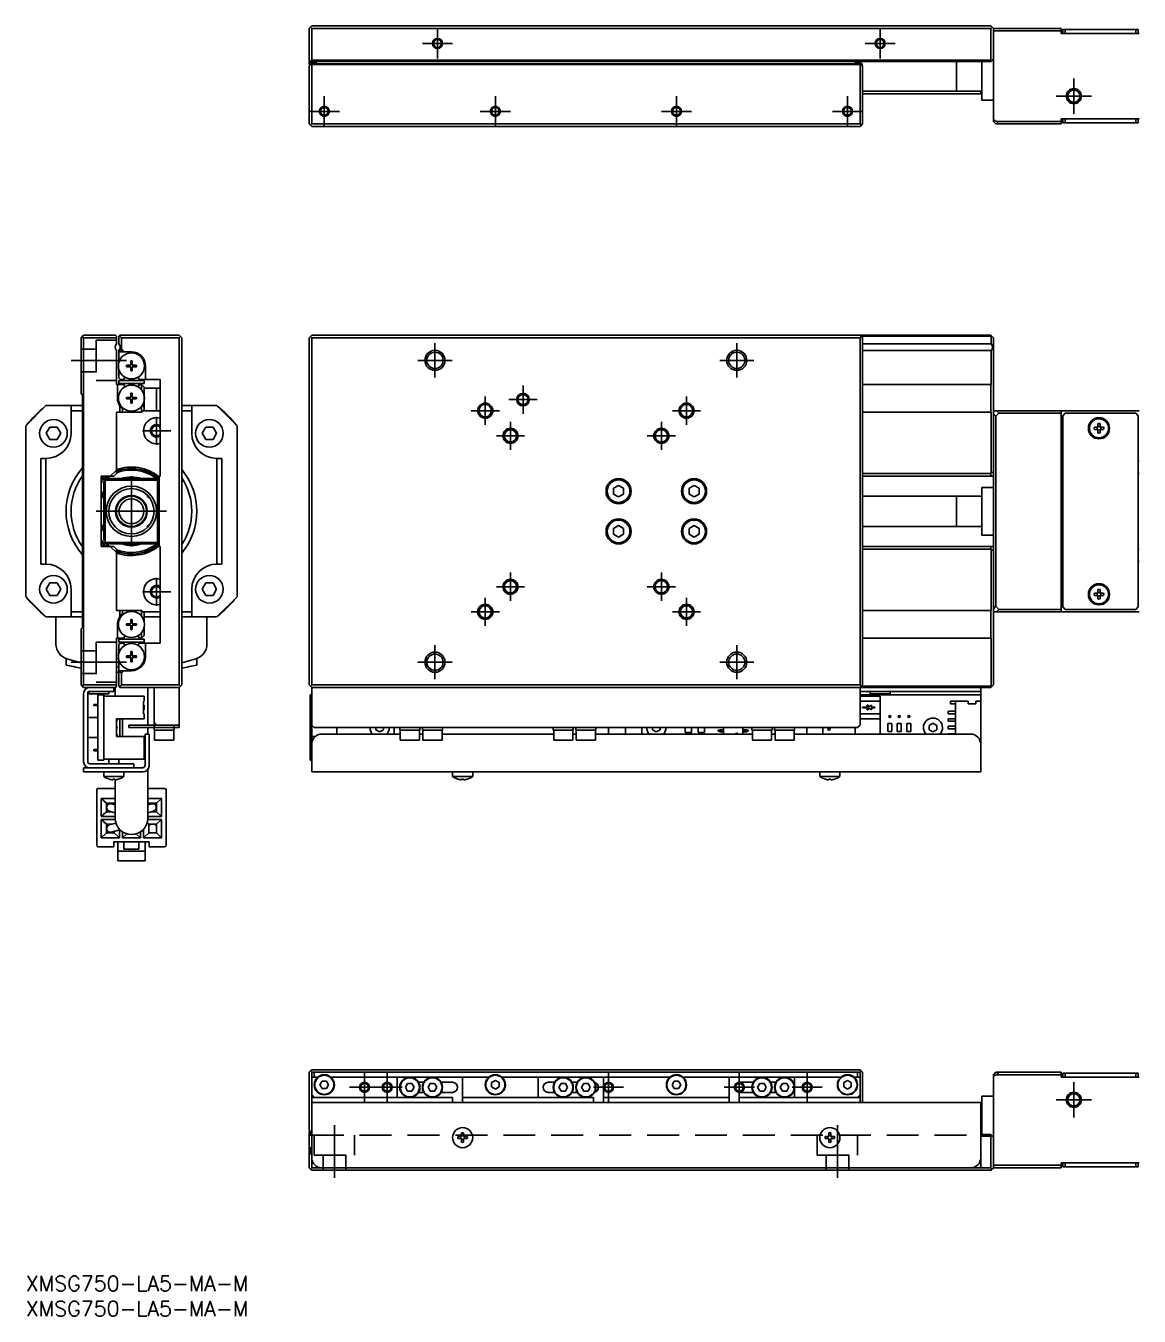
# Model space of a CAD drawing. Extents: x 0 to 916, y -8 to 260.
# Drawn here: x 0 to 221.3, y -8 to 248.5 of the extents above; entities that cross this region are included whole.
import ezdxf

# ---------------------------------------------------------------- set-up
doc = ezdxf.new("R2010")
doc.units = 0
doc.header["$LTSCALE"] = 0.5
doc.linetypes.add('CENTER', pattern=[50.8, 31.75, -6.35, 6.35, -6.35])
doc.linetypes.add('DASHED', pattern=[19.05, 12.7, -6.35])
for name, color, linetype in [('MSM_CENTER', 1, 'CENTER'), ('MSM_CONTINUOUS', 7, 'CONTINUOUS'), ('MSM_DASHED', 4, 'DASHED'), ('MSM_NARROW', 5, 'CONTINUOUS'), ('MSM_PART_NUMBER', 7, 'CONTINUOUS')]:
    doc.layers.add(name, color=color, linetype=linetype)
doc.styles.get("Standard").update_dxf_attribs({"font": 'txt.shx', "height": 1, "bigfont": 'bigfont.shx'})

# ---------------------------------------------------------------- blocks, each defined once
blk = doc.blocks.new('*U2')
at = {"layer": 'MSM_PART_NUMBER'}
blk.add_text('XMSG750-LA5-MA-M', height=3, dxfattribs=at).set_placement((0, -3))
blk = doc.blocks.new('*U3')
at = {"layer": 'MSM_PART_NUMBER'}
blk.add_text('XMSG750-LA5-MA-M', height=3, dxfattribs=at).set_placement((0, -8))

msp = doc.modelspace()

# ---------------------------------------------------------------- linework, layer by layer
at = {"layer": 'MSM_CENTER'}
for p, q in [((81.84, 242.03), (81.84, 248.03)), ((169.84, 242.03), (169.84, 248.03)), ((78.84, 245.03), (84.84, 245.03)), ((166.84, 245.03), (172.84, 245.03)), ((208.34, 238.03), (208.34, 231.03)), ((59.34, 228.53), (59.34, 234.53)), ((93.34, 228.53), (93.34, 234.53)), ((129.34, 228.53), (129.34, 234.53)), ((163.34, 228.53), (163.34, 234.53)), ((204.84, 234.53), (211.84, 234.53)), ((56.34, 231.53), (62.34, 231.53)), ((90.34, 231.53), (96.34, 231.53)), ((126.34, 231.53), (132.34, 231.53)), ((160.34, 231.53), (166.34, 231.53)), ((81.34, 178.62), (81.34, 185.42)), ((141.34, 178.62), (141.34, 185.42)), ((20, 182.02), (9, 182.02)), ((77.94, 182.02), (84.74, 182.02)), ((137.94, 182.02), (144.74, 182.02)), ((98.84, 171.42), (98.84, 177.02)), ((91.34, 169.22), (91.34, 174.82)), ((131.34, 169.22), (131.34, 174.82)), ((88.54, 172.02), (94.14, 172.02)), ((96.04, 174.22), (101.64, 174.22)), ((128.54, 172.02), (134.14, 172.02)), ((26, 165.22), (26, 170.82)), ((96.34, 164.22), (96.34, 169.82)), ((126.34, 164.22), (126.34, 169.82)), ((23.2, 168.02), (28.8, 168.02)), ((93.54, 167.02), (99.14, 167.02)), ((123.54, 167.02), (129.14, 167.02)), ((21, 145.02), (21, 159.02)), ((14, 152.02), (28, 152.02)), ((26, 133.22), (26, 138.82)), ((96.34, 134.22), (96.34, 139.82)), ((126.34, 134.22), (126.34, 139.82)), ((23.2, 136.02), (28.8, 136.02)), ((93.54, 137.02), (99.14, 137.02)), ((123.54, 137.02), (129.14, 137.02)), ((91.34, 129.22), (91.34, 134.82)), ((131.34, 129.22), (131.34, 134.82)), ((88.54, 132.02), (94.14, 132.02)), ((128.54, 132.02), (134.14, 132.02)), ((81.34, 118.62), (81.34, 125.42)), ((141.34, 118.62), (141.34, 125.42)), ((20, 122.02), (9, 122.02)), ((77.94, 122.02), (84.74, 122.02)), ((137.94, 122.02), (144.74, 122.02)), ((67.34, 34.5), (67.34, 40.5)), ((71.84, 34.5), (71.84, 40.5)), ((115.84, 34.5), (115.84, 40.5)), ((141.84, 34.5), (141.84, 40.5)), ((155.34, 34.5), (155.34, 40.5)), ((208.34, 38.5), (208.34, 31.5)), ((64.34, 37.5), (74.84, 37.5)), ((112.84, 37.5), (118.84, 37.5)), ((138.84, 37.5), (144.84, 37.5)), ((152.34, 37.5), (158.34, 37.5)), ((204.84, 35), (211.84, 35)), ((61.34, 30), (61.34, 19.5)), ((161.34, 19.5), (161.34, 30))]:
    msp.add_line(p, q, dxfattribs=at)
at = {"layer": 'MSM_CONTINUOUS'}
for p, q in [((56.34, 248.03), (56.84, 248.53)), ((56.34, 248.03), (56.34, 240.83)), ((56.59, 248.28), (56.84, 248.03)), ((56.84, 248.53), (191.84, 248.53)), ((56.84, 248.03), (56.84, 241.73)), ((191.84, 248.03), (56.84, 248.03)), ((192.09, 248.28), (191.84, 248.53)), ((191.84, 248.03), (192.09, 248.28)), ((191.84, 241.73), (191.84, 248.03)), ((192.09, 248.28), (192.34, 248.03)), ((192.34, 229.53), (192.34, 248.03)), ((192.34, 248.03), (205.84, 248.03)), ((205.84, 247.53), (192.34, 247.53)), ((205.84, 248.03), (205.84, 247.03)), ((221.34, 247.03), (205.84, 247.03)), ((206.14, 247.03), (206.14, 247.83)), ((206.14, 247.83), (221.14, 247.83)), ((206.64, 247.83), (206.64, 247.03)), ((220.64, 247.03), (220.64, 247.83)), ((221.14, 247.83), (221.14, 247.03)), ((191.94, 241.53), (56.34, 241.53)), ((57.74, 241.33), (56.34, 241.33)), ((56.84, 241.73), (56.64, 241.53)), ((56.84, 241.73), (191.84, 241.73)), ((57.74, 241.03), (57.74, 241.33)), ((164.94, 241.03), (164.94, 241.43)), ((191.84, 241.43), (164.94, 241.43)), ((185.04, 235.53), (185.04, 241.43)), ((190.04, 233.78), (190.04, 241.43)), ((191.84, 241.43), (192.34, 241.93)), ((191.99, 241.58), (191.84, 241.73)), ((56.84, 241.03), (56.34, 240.53)), ((56.44, 240.73), (56.34, 240.83)), ((56.34, 229.03), (56.34, 240.53)), ((56.44, 240.63), (56.44, 240.83)), ((57.44, 241.13), (56.74, 241.13)), ((56.84, 240.83), (56.74, 240.93)), ((56.84, 241.03), (165.84, 241.03)), ((165.84, 240.83), (56.84, 240.83)), ((56.84, 240.83), (56.84, 229.03)), ((165.94, 241.13), (165.24, 241.13)), ((165.94, 240.93), (165.84, 241.03)), ((165.94, 240.93), (165.84, 240.83)), ((165.84, 229.03), (165.84, 240.83)), ((166.34, 240.53), (165.94, 240.93)), ((166.24, 240.83), (166.24, 240.63)), ((166.34, 240.53), (166.34, 229.03)), ((166.34, 235.53), (190.04, 235.53)), ((189.84, 235.03), (166.34, 235.03)), ((189.84, 235.53), (189.84, 235.03)), ((190.04, 233.78), (192.34, 233.78)), ((56.34, 229.03), (56.84, 228.53)), ((56.59, 228.78), (56.84, 229.03)), ((56.84, 229.03), (165.84, 229.03)), ((165.84, 228.53), (56.84, 228.53)), ((165.84, 229.03), (166.09, 228.78)), ((165.84, 228.53), (166.34, 229.03)), ((192.34, 229.84), (192.95, 229.53)), ((192.84, 229.03), (192.34, 229.53)), ((205.84, 229.03), (192.84, 229.03)), ((192.95, 229.53), (205.84, 229.53)), ((192.95, 229.53), (193.45, 229.03)), ((221.34, 230.03), (205.84, 230.03)), ((205.84, 230.03), (205.84, 229.03)), ((206.14, 229.23), (206.14, 230.03)), ((221.14, 229.23), (206.14, 229.23)), ((206.64, 230.03), (206.64, 229.23)), ((220.64, 229.23), (220.64, 230.03)), ((221.14, 230.03), (221.14, 229.23)), ((11, 186.52), (11.5, 187.02)), ((11, 175.42), (11, 186.52)), ((11.5, 186.52), (11.25, 186.77)), ((11.5, 187.02), (17.8, 187.02)), ((11.5, 186.52), (11.5, 117.52)), ((18, 186.52), (11.5, 186.52)), ((17.8, 187.02), (18, 186.82)), ((18, 186.82), (18, 185.28)), ((18.5, 186.82), (18.7, 187.02)), ((18.5, 185.28), (18.5, 186.82)), ((18.6, 186.92), (19, 186.52)), ((18.7, 187.02), (30.5, 187.02)), ((19, 186.52), (19, 184.22)), ((30.5, 186.52), (19, 186.52)), ((31, 186.52), (30.5, 187.02)), ((30.5, 186.52), (30.75, 186.77)), ((30.5, 117.52), (30.5, 186.52)), ((31, 186.52), (31, 117.52)), ((56.34, 186.52), (56.84, 187.02)), ((56.34, 117.52), (56.34, 186.52)), ((56.59, 186.77), (56.84, 186.52)), ((56.84, 187.02), (191.84, 187.02)), ((165.84, 186.52), (56.84, 186.52)), ((56.84, 186.52), (56.84, 117.52)), ((165.84, 187.02), (166.34, 186.52)), ((165.84, 186.52), (166.09, 186.77)), ((165.84, 117.52), (165.84, 186.52)), ((191.94, 186.82), (166.04, 186.82)), ((166.34, 186.52), (166.34, 117.52)), ((166.34, 185.28), (191.94, 185.28)), ((191.99, 186.87), (191.84, 187.02)), ((191.94, 186.82), (191.99, 186.87)), ((191.94, 185.28), (191.94, 186.82)), ((191.99, 186.87), (192.34, 186.52)), ((192.34, 186.52), (192.34, 117.52)), ((18, 183.96), (18, 177.22)), ((18.5, 181.63), (18.5, 183.96)), ((21, 183.72), (18.5, 183.72)), ((19, 184.22), (18.65, 183.72)), ((19.5, 183.72), (19, 184.22)), ((191.94, 183.96), (166.34, 183.96)), ((191.94, 177.22), (191.94, 183.96)), ((18.5, 178.52), (18.5, 180.2)), ((20, 181.06), (20.8, 181.06)), ((20, 181.06), (20, 180.77)), ((20, 180.77), (20.8, 180.77)), ((20.53, 180.77), (20.53, 181.06)), ((20.86, 181.92), (21.15, 181.92)), ((20.86, 181.12), (20.86, 181.92)), ((21.15, 181.39), (20.86, 181.39)), ((20.86, 179.92), (20.86, 180.71)), ((20.86, 180.45), (21.15, 180.45)), ((20.86, 179.92), (21.15, 179.92)), ((21.15, 181.12), (21.15, 181.92)), ((21.15, 179.92), (21.15, 180.71)), ((21.21, 181.06), (22, 181.06)), ((21.21, 180.77), (22, 180.77)), ((21.47, 180.77), (21.47, 181.06)), ((22, 181.06), (22, 180.77)), ((23.8, 178.22), (23.8, 180.92)), ((18, 177.22), (19.46, 177.22)), ((18.2, 174.52), (18.2, 177.22)), ((18.5, 178.52), (18.8, 178.22)), ((18.5, 178.02), (23.5, 178.02)), ((18.5, 178.02), (18.5, 177.42)), ((18.5, 177.42), (23.5, 177.42)), ((19.45, 178.22), (18.8, 178.22)), ((19.6, 178.48), (19.45, 178.22)), ((19.46, 177.22), (19.67, 176.84)), ((22.55, 178.22), (22.4, 178.48)), ((22.46, 177.08), (22.54, 177.22)), ((23, 177.22), (22.54, 177.22)), ((26.7, 178.22), (22.55, 178.22)), ((23, 176.18), (23, 177.22)), ((23.5, 176.72), (23, 177.22)), ((23.5, 178.02), (23.5, 177.42)), ((26.7, 178.22), (26.7, 159.02)), ((191.94, 177.22), (166.34, 177.22)), ((191.84, 171.72), (191.84, 177.22)), ((11, 175.42), (11.3, 175.12)), ((11.3, 128.92), (11.3, 175.12)), ((20, 174.66), (20.8, 174.66)), ((20, 174.66), (20, 174.37)), ((20.53, 174.37), (20.53, 174.66)), ((20.86, 175.52), (21.15, 175.52)), ((20.86, 174.72), (20.86, 175.52)), ((21.15, 174.99), (20.86, 174.99)), ((21.15, 174.72), (21.15, 175.52)), ((21.21, 174.66), (22, 174.66)), ((21.47, 174.37), (21.47, 174.66)), ((22, 174.66), (22, 174.37)), ((23.5, 176.72), (23.5, 175.23)), ((26.7, 176.47), (23.5, 176.47)), ((26, 171.97), (26, 176.47)), ((4, 173.02), (0, 169.02)), ((4, 173.02), (11.3, 173.02)), ((9, 173.02), (9, 167.52)), ((11.3, 172.02), (9, 172.02)), ((18.7, 171.72), (18.7, 172.92)), ((19.2, 172.37), (19.2, 171.72)), ((20, 174.37), (20.8, 174.37)), ((20.86, 173.52), (20.86, 174.31)), ((20.86, 174.05), (21.15, 174.05)), ((20.86, 173.52), (21.15, 173.52)), ((21.15, 173.52), (21.15, 174.31)), ((21.21, 174.37), (22, 174.37)), ((23, 171.72), (23, 172.86)), ((23, 171.72), (23.5, 172.22)), ((23.5, 172.02), (23.3, 172.02)), ((23.5, 173.8), (23.5, 171.97)), ((23.5, 171.97), (26.7, 171.97)), ((31, 173.02), (38, 173.02)), ((33, 172.02), (31, 172.02)), ((33, 173.02), (33, 167.52)), ((42, 169.02), (38, 173.02)), ((192.34, 172.02), (221.34, 172.02)), ((192.95, 172.02), (193.45, 171.52)), ((205.84, 172.02), (205.84, 132.02)), ((23, 171.72), (18, 171.72)), ((18, 171.72), (18, 159.52)), ((191.94, 171.72), (166.34, 171.72)), ((191.94, 159.66), (191.94, 171.72)), ((192.84, 170.9), (192.34, 171.4)), ((193.45, 171.52), (192.84, 170.9)), ((192.84, 170.9), (192.84, 133.13)), ((205.84, 171.52), (193.45, 171.52)), ((206.64, 171.52), (206.14, 171.02)), ((206.14, 171.02), (206.14, 133.02)), ((220.64, 171.52), (206.64, 171.52)), ((213.1, 169.44), (213.1, 168.76)), ((213.58, 168.76), (213.58, 169.44)), ((221.14, 171.02), (220.64, 171.52)), ((221.14, 133.02), (221.14, 171.02)), ((0, 169.02), (0, 135.02)), ((4.06, 167.52), (4.78, 168.77)), ((4.78, 166.27), (4.06, 167.52)), ((4.78, 168.77), (6.22, 168.77)), ((6.22, 168.77), (6.94, 167.52)), ((6.94, 167.52), (6.22, 166.27)), ((35.06, 167.52), (35.78, 168.77)), ((35.78, 166.27), (35.06, 167.52)), ((35.78, 168.77), (37.22, 168.77)), ((37.22, 168.77), (37.94, 167.52)), ((37.94, 167.52), (37.22, 166.27)), ((42, 135.02), (42, 169.02)), ((213.1, 168.76), (212.42, 168.76)), ((212.42, 168.28), (213.1, 168.28)), ((213.1, 168.28), (213.1, 167.6)), ((214.25, 168.76), (213.58, 168.76)), ((213.58, 167.6), (213.58, 168.28)), ((213.58, 168.28), (214.25, 168.28)), ((6.22, 166.27), (4.78, 166.27)), ((37.22, 166.27), (35.78, 166.27)), ((3, 141.52), (3, 162.52)), ((3, 162.52), (4, 162.52)), ((4, 162.52), (4, 141.52)), ((38, 141.52), (38, 162.52)), ((38, 162.52), (39, 162.52)), ((39, 162.52), (39, 141.52)), ((206.14, 162.02), (205.84, 162.02)), ((221.34, 162.02), (221.14, 162.02)), ((16.79, 159.02), (18, 160.22)), ((18, 159.52), (17.5, 159.02)), ((166.34, 159.52), (191.84, 159.52)), ((191.84, 159.52), (191.94, 159.66)), ((191.84, 159.02), (191.84, 159.52)), ((192.34, 159.82), (191.94, 159.66)), ((205.84, 160.27), (206.14, 160.27)), ((221.34, 159.52), (221.14, 159.52)), ((17.5, 159.02), (15, 159.02)), ((15, 159.02), (15, 145.02)), ((15.5, 157.72), (15.8, 158.02)), ((15.5, 146.32), (15.5, 157.72)), ((16, 158.22), (15.8, 158.02)), ((15.8, 158.02), (15.8, 146.02)), ((16, 158.22), (16.3, 158.52)), ((26, 158.22), (16, 158.22)), ((16.3, 158.52), (25.7, 158.52)), ((25.7, 158.52), (26, 158.22)), ((26.2, 158.02), (26, 158.22)), ((26.2, 146.02), (26.2, 158.02)), ((26.2, 158.02), (26.5, 157.72)), ((26.5, 159.02), (26.5, 145.02)), ((26.7, 159.02), (26.5, 159.02)), ((116.84, 156.59), (117.84, 157.17)), ((116.84, 155.44), (116.84, 156.59)), ((117.84, 157.17), (118.84, 156.59)), ((118.84, 156.59), (118.84, 155.44)), ((131.84, 156.59), (132.84, 157.17)), ((131.84, 155.44), (131.84, 156.59)), ((132.84, 157.17), (133.84, 156.59)), ((133.84, 156.59), (133.84, 155.44)), ((192.34, 159.02), (166.34, 159.02)), ((190.04, 147.27), (190.04, 156.77)), ((192.34, 156.77), (190.04, 156.77)), ((206.04, 157.02), (205.84, 156.82)), ((206.04, 157.02), (206.04, 147.02)), ((206.14, 157.02), (206.04, 157.02)), ((24.2, 154.99), (24.2, 155.18)), ((24.2, 154.99), (24.43, 154.77)), ((24.43, 154.94), (24.43, 154.77)), ((24.43, 154.77), (24.56, 154.77)), ((24.56, 154.77), (24.56, 154.77)), ((117.84, 154.86), (116.84, 155.44)), ((118.84, 155.44), (117.84, 154.86)), ((132.84, 154.86), (131.84, 155.44)), ((133.84, 155.44), (132.84, 154.86)), ((190.04, 155.02), (166.34, 155.02)), ((185.04, 149.02), (185.04, 155.02)), ((18.04, 150.96), (18.04, 150.95)), ((19.56, 149.22), (19.63, 149.22)), ((19.69, 149.15), (19.63, 149.22)), ((22.38, 149.22), (22.31, 149.15)), ((22.38, 149.22), (22.44, 149.22)), ((23.97, 150.95), (23.97, 150.95)), ((24.43, 149.27), (24.2, 149.04)), ((24.2, 148.85), (24.2, 149.04)), ((24.43, 149.27), (24.43, 149.1)), ((24.56, 149.27), (24.43, 149.27)), ((24.56, 149.27), (24.56, 149.27)), ((116.84, 148.59), (117.84, 149.17)), ((117.84, 149.17), (118.84, 148.59)), ((131.84, 148.59), (132.84, 149.17)), ((132.84, 149.17), (133.84, 148.59)), ((166.34, 149.02), (190.04, 149.02)), ((16.3, 145.52), (15.5, 146.32)), ((26.5, 146.32), (25.7, 145.52)), ((116.84, 147.44), (116.84, 148.59)), ((117.84, 146.86), (116.84, 147.44)), ((118.84, 147.44), (117.84, 146.86)), ((118.84, 148.59), (118.84, 147.44)), ((131.84, 147.44), (131.84, 148.59)), ((132.84, 146.86), (131.84, 147.44)), ((133.84, 147.44), (132.84, 146.86)), ((133.84, 148.59), (133.84, 147.44)), ((190.04, 147.27), (192.34, 147.27)), ((205.84, 147.22), (206.04, 147.02)), ((206.04, 147.02), (206.14, 147.02)), ((15, 145.02), (17.5, 145.02)), ((16, 145.82), (26, 145.82)), ((25.7, 145.52), (16.3, 145.52)), ((18, 143.81), (16.79, 145.02)), ((17.5, 145.02), (18, 144.52)), ((18, 144.52), (18, 132.32)), ((26.7, 145.02), (26.5, 145.02)), ((26.7, 145.02), (26.7, 125.82)), ((166.34, 145.02), (192.34, 145.02)), ((191.84, 144.52), (166.34, 144.52)), ((191.84, 144.52), (191.84, 145.02)), ((191.94, 144.38), (191.84, 144.52)), ((191.94, 132.32), (191.94, 144.38)), ((191.94, 144.38), (192.34, 144.21)), ((206.14, 143.77), (205.84, 143.77)), ((221.14, 144.52), (221.34, 144.52)), ((4, 141.52), (3, 141.52)), ((39, 141.52), (38, 141.52)), ((205.84, 142.02), (206.14, 142.02)), ((221.14, 142.02), (221.34, 142.02)), ((4.06, 136.52), (4.78, 137.77)), ((4.78, 135.27), (4.06, 136.52)), ((4.78, 137.77), (6.22, 137.77)), ((6.22, 137.77), (6.94, 136.52)), ((6.94, 136.52), (6.22, 135.27)), ((9, 131.02), (9, 136.52)), ((33, 136.52), (33, 131.02)), ((35.06, 136.52), (35.78, 137.77)), ((35.78, 135.27), (35.06, 136.52)), ((35.78, 137.77), (37.22, 137.77)), ((37.22, 137.77), (37.94, 136.52)), ((37.94, 136.52), (37.22, 135.27)), ((213.1, 136.44), (213.1, 135.76)), ((213.58, 135.76), (213.58, 136.44)), ((0, 135.02), (4, 131.02)), ((6.22, 135.27), (4.78, 135.27)), ((37.22, 135.27), (35.78, 135.27)), ((38, 131.02), (42, 135.02)), ((213.1, 135.76), (212.42, 135.76)), ((212.42, 135.28), (213.1, 135.28)), ((213.1, 135.28), (213.1, 134.6)), ((214.25, 135.76), (213.58, 135.76)), ((213.58, 134.6), (213.58, 135.28)), ((213.58, 135.28), (214.25, 135.28)), ((4, 131.02), (11.3, 131.02)), ((6, 131.02), (6, 125.6)), ((9, 132.02), (11.3, 132.02)), ((18, 132.32), (23, 132.32)), ((18.7, 131.11), (18.7, 132.32)), ((19.2, 132.32), (19.2, 131.66)), ((23, 131.18), (23, 132.32)), ((23.5, 131.82), (23, 132.32)), ((26.7, 132.02), (23.3, 132.02)), ((23.5, 131.82), (23.5, 130.23)), ((26.7, 131.02), (23.5, 131.02)), ((31, 132.02), (33, 132.02)), ((38, 131.02), (31, 131.02)), ((36, 125.6), (36, 131.02)), ((191.94, 132.32), (166.34, 132.32)), ((191.84, 126.82), (191.84, 132.32)), ((192.34, 132.63), (192.84, 133.13)), ((221.34, 132.02), (192.34, 132.02)), ((192.84, 133.13), (193.45, 132.52)), ((193.45, 132.52), (192.95, 132.02)), ((193.45, 132.52), (205.84, 132.52)), ((206.14, 133.02), (206.64, 132.52)), ((206.64, 132.52), (220.64, 132.52)), ((220.64, 132.52), (221.14, 133.02)), ((11.3, 128.92), (11, 128.62)), ((11, 117.52), (11, 128.62)), ((18.2, 129.52), (18.2, 126.82)), ((20, 129.66), (20.8, 129.66)), ((20, 129.66), (20, 129.37)), ((20, 129.37), (20.8, 129.37)), ((20.53, 129.37), (20.53, 129.66)), ((20.86, 130.52), (21.15, 130.52)), ((20.86, 129.72), (20.86, 130.52)), ((21.15, 129.99), (20.86, 129.99)), ((20.86, 128.52), (20.86, 129.31)), ((20.86, 129.05), (21.15, 129.05)), ((20.86, 128.52), (21.15, 128.52)), ((21.15, 129.72), (21.15, 130.52)), ((21.15, 128.52), (21.15, 129.31)), ((21.21, 129.66), (22, 129.66)), ((21.21, 129.37), (22, 129.37)), ((21.47, 129.37), (21.47, 129.66)), ((22, 129.66), (22, 129.37)), ((23.5, 128.8), (23.5, 127.32)), ((19.46, 126.82), (18, 126.82)), ((18, 126.82), (18, 117.22)), ((18.5, 126.62), (23.5, 126.62)), ((18.5, 126.62), (18.5, 126.02)), ((18.5, 126.02), (23.5, 126.02)), ((18.8, 125.82), (18.5, 125.52)), ((18.8, 125.82), (19.45, 125.82)), ((19.6, 125.56), (19.45, 125.82)), ((19.46, 126.82), (19.67, 127.19)), ((22.55, 125.82), (22.4, 125.56)), ((22.46, 126.96), (22.54, 126.82)), ((23, 126.82), (22.54, 126.82)), ((22.55, 125.82), (26.7, 125.82)), ((23, 126.82), (23, 127.86)), ((23, 126.82), (23.5, 127.32)), ((23.5, 126.62), (23.5, 126.02)), ((23.8, 123.12), (23.8, 125.82)), ((191.94, 126.82), (166.34, 126.82)), ((191.94, 117.22), (191.94, 126.82)), ((18.5, 123.83), (18.5, 125.52)), ((20, 123.26), (20.8, 123.26)), ((20, 123.26), (20, 122.97)), ((20.53, 122.97), (20.53, 123.26)), ((20.86, 124.12), (21.15, 124.12)), ((20.86, 123.32), (20.86, 124.12)), ((21.15, 123.59), (20.86, 123.59)), ((21.15, 123.32), (21.15, 124.12)), ((21.21, 123.26), (22, 123.26)), ((21.47, 122.97), (21.47, 123.26)), ((22, 123.26), (22, 122.97)), ((8, 122.77), (8, 121.45)), ((8.17, 122.71), (11, 121.9)), ((18, 121.02), (18.5, 121.02)), ((18.5, 117.22), (18.5, 122.4)), ((20, 122.97), (20.8, 122.97)), ((20.86, 122.12), (20.86, 122.91)), ((20.86, 122.65), (21.15, 122.65)), ((20.86, 122.12), (21.15, 122.12)), ((21.15, 122.12), (21.15, 122.91)), ((21.21, 122.97), (22, 122.97)), ((31, 121.9), (33.83, 122.71)), ((34, 121.45), (34, 122.77)), ((18.5, 120.02), (18, 120.02)), ((18.5, 120.32), (21, 120.32)), ((18.65, 120.32), (19, 119.82)), ((19, 119.82), (19.5, 120.32)), ((19, 119.82), (19, 117.52)), ((11.5, 117.02), (11, 117.52)), ((11.25, 117.27), (11.5, 117.52)), ((11.5, 117.52), (18, 117.52)), ((17.8, 117.02), (11.5, 117.02)), ((11.5, 115.82), (11.5, 102.22)), ((12.3, 115.82), (12.3, 102.22)), ((12.5, 116.16), (12.5, 115.72)), ((16.5, 115.72), (12.5, 115.72)), ((12.7, 116.22), (17.5, 116.22)), ((14.3, 102.52), (14.3, 115.52)), ((14.3, 115.52), (15.5, 115.52)), ((15.5, 102.52), (15.5, 115.52)), ((16.5, 115.72), (16.5, 116.22)), ((17.5, 117.02), (17.5, 116.22)), ((17.75, 117.02), (17.75, 115.27)), ((18, 117.22), (17.8, 117.02)), ((18.6, 117.12), (18.5, 117.22)), ((19, 117.52), (18.6, 117.12)), ((18.6, 117.12), (18.7, 117.02)), ((30.5, 117.02), (18.7, 117.02)), ((19, 117.52), (30.5, 117.52)), ((24.25, 109.52), (24.25, 117.02)), ((25.5, 117.02), (25.5, 108.52)), ((30.75, 117.27), (30.5, 117.52)), ((30.5, 117.02), (31, 117.52)), ((30.5, 117.02), (30.5, 109.02)), ((56.84, 117.02), (56.34, 117.52)), ((56.54, 115.52), (56.84, 115.52)), ((56.54, 102.52), (56.54, 115.52)), ((56.84, 117.52), (56.59, 117.27)), ((56.84, 117.52), (165.84, 117.52)), ((56.84, 100.22), (56.84, 117.02)), ((191.84, 117.02), (56.84, 117.02)), ((166.09, 117.27), (165.84, 117.52)), ((166.09, 117.27), (165.84, 117.02)), ((165.84, 109.52), (165.84, 117.02)), ((165.84, 116.22), (189.84, 116.22)), ((165.84, 115.52), (189.84, 115.52)), ((166.04, 117.22), (191.94, 117.22)), ((166.34, 117.52), (166.09, 117.27)), ((167.84, 115.52), (167.84, 116.22)), ((171.84, 115.72), (167.84, 115.72)), ((171.84, 116.22), (171.84, 115.52)), ((189.84, 117.02), (189.84, 100.22)), ((191.84, 117.02), (192.34, 117.52)), ((191.99, 117.17), (191.94, 117.22)), ((13.5, 113.64), (13.5, 113.39)), ((14.3, 113.64), (13.5, 113.64)), ((14.3, 113.39), (13.5, 113.39)), ((23.5, 115.27), (15.5, 115.27)), ((23.4, 111.77), (23.4, 114.27)), ((23.5, 114.27), (23.4, 114.27)), ((23.4, 113.47), (23.5, 113.47)), ((23.4, 113.09), (23.5, 113.09)), ((23.4, 112.94), (23.5, 112.94)), ((23.5, 114.27), (23.5, 115.27)), ((23.5, 112.57), (23.5, 113.47)), ((169.84, 115.27), (165.84, 115.27)), ((165.84, 114.27), (169.84, 114.27)), ((166.34, 112.94), (166.34, 113.09)), ((166.34, 113.09), (167.29, 113.09)), ((167.29, 112.94), (166.34, 112.94)), ((167.29, 113.09), (167.29, 113.47)), ((167.29, 113.47), (167.44, 113.47)), ((167.29, 112.57), (167.29, 112.94)), ((167.44, 113.47), (167.44, 113.08)), ((167.44, 113.08), (168.11, 113.47)), ((168.11, 112.57), (167.44, 112.96)), ((167.44, 112.96), (167.44, 112.57)), ((168.11, 113.47), (168.11, 113.09)), ((168.11, 113.09), (168.81, 113.09)), ((168.81, 112.94), (168.11, 112.94)), ((168.11, 112.94), (168.11, 112.57)), ((168.81, 113.09), (168.81, 112.94)), ((169.84, 107.72), (169.84, 115.27)), ((183.84, 113.77), (183.84, 114.27)), ((183.84, 114.27), (187.34, 114.27)), ((183.84, 113.77), (184.84, 113.77)), ((184.84, 114.27), (184.84, 107.72)), ((187.34, 114.27), (187.34, 113.77)), ((188.84, 113.77), (187.34, 113.77)), ((188.84, 114.27), (189.84, 114.27)), ((188.84, 114.27), (188.84, 113.77)), ((14.3, 111.02), (12.3, 111.02)), ((18, 107.27), (18, 110.77)), ((18, 110.77), (23.5, 110.77)), ((18.7, 110.77), (18.7, 107.27)), ((19.2, 110.77), (19.2, 107.27)), ((23.4, 112.57), (23.5, 112.57)), ((23.5, 111.77), (23.4, 111.77)), ((23.5, 110.77), (23.5, 111.77)), ((169.84, 111.77), (165.84, 111.77)), ((165.84, 110.77), (169.84, 110.77)), ((167.44, 112.57), (167.29, 112.57)), ((183.34, 111.77), (183.34, 112.27)), ((184.84, 112.27), (183.34, 112.27)), ((183.34, 111.77), (184.84, 111.77)), ((183.34, 110.27), (183.34, 110.77)), ((184.84, 110.77), (183.34, 110.77)), ((20.5, 109.52), (20.5, 109.02)), ((30.5, 109.52), (20.5, 109.52)), ((20.5, 109.02), (25.5, 109.02)), ((24.25, 107.72), (24.25, 109.02)), ((26, 109.52), (25.5, 110.02)), ((29.5, 109.02), (25.5, 109.02)), ((29.5, 108.52), (25.5, 108.52)), ((25.6, 108.52), (25.6, 106.52)), ((29.4, 106.52), (29.4, 108.52)), ((29.5, 108.52), (29.5, 109.52)), ((30.5, 109.02), (29.5, 109.02)), ((56.84, 109.52), (57.34, 109.02)), ((165.34, 109.02), (57.34, 109.02)), ((61.84, 107.72), (61.84, 109.02)), ((69.59, 108.58), (69.59, 109.02)), ((70.34, 108.15), (69.59, 108.58)), ((71.09, 108.58), (70.34, 108.15)), ((71.09, 109.02), (71.09, 108.58)), ((73.24, 109.02), (73.24, 107.72)), ((74.34, 109.02), (74.34, 108.52)), ((78.34, 108.52), (74.34, 108.52)), ((74.44, 108.52), (74.44, 106.52)), ((78.24, 106.52), (78.24, 108.52)), ((78.34, 108.52), (78.34, 109.02)), ((78.84, 109.02), (78.84, 108.52)), ((82.84, 108.52), (78.84, 108.52)), ((78.94, 108.52), (78.94, 106.52)), ((82.74, 106.52), (82.74, 108.52)), ((82.84, 108.52), (82.84, 109.02)), ((104.84, 109.02), (104.84, 108.52)), ((108.84, 108.52), (104.84, 108.52)), ((104.94, 108.52), (104.94, 106.52)), ((108.74, 106.52), (108.74, 108.52)), ((108.84, 108.52), (108.84, 109.02)), ((109.34, 109.02), (109.34, 108.52)), ((113.34, 108.52), (109.34, 108.52)), ((109.44, 108.52), (109.44, 106.52)), ((113.24, 106.52), (113.24, 108.52)), ((113.34, 108.52), (113.34, 109.02)), ((115.84, 107.72), (115.84, 109.02)), ((119.24, 109.02), (119.24, 107.72)), ((122.44, 107.72), (122.44, 109.02)), ((124.59, 108.58), (124.59, 109.02)), ((125.34, 108.15), (124.59, 108.58)), ((126.09, 108.58), (125.34, 108.15)), ((126.09, 109.02), (126.09, 108.58)), ((131.11, 109.02), (131.11, 108.02)), ((131.11, 108.02), (132.36, 108.02)), ((132.36, 108.02), (132.36, 109.02)), ((133.65, 109.02), (133.65, 108.02)), ((133.65, 108.02), (134.9, 108.02)), ((134.9, 108.02), (134.9, 109.02)), ((137.62, 108.48), (137.62, 108.28)), ((137.62, 108.48), (137.87, 108.48)), ((137.87, 108.28), (137.62, 108.28)), ((137.87, 108.48), (137.94, 108.6)), ((137.94, 108.17), (137.87, 108.28)), ((138.67, 108.6), (137.94, 108.6)), ((138.67, 108.17), (137.94, 108.17)), ((138.23, 108.17), (138.23, 108.6)), ((138.67, 107.72), (138.67, 109.02)), ((142.57, 109.02), (142.57, 107.72)), ((142.57, 108.6), (143.31, 108.6)), ((143.31, 108.17), (142.57, 108.17)), ((143.01, 108.6), (143.01, 108.17)), ((143.31, 108.6), (143.37, 108.48)), ((143.37, 108.28), (143.31, 108.17)), ((143.37, 108.48), (143.62, 108.48)), ((143.62, 108.28), (143.37, 108.28)), ((143.62, 108.28), (143.62, 108.48)), ((144.34, 109.02), (144.34, 108.52)), ((148.34, 108.52), (144.34, 108.52)), ((144.44, 108.52), (144.44, 106.52)), ((148.24, 106.52), (148.24, 108.52)), ((148.34, 108.52), (148.34, 109.02)), ((148.84, 109.02), (148.84, 108.52)), ((152.84, 108.52), (148.84, 108.52)), ((148.94, 108.52), (148.94, 106.52)), ((152.74, 106.52), (152.74, 108.52)), ((152.84, 108.52), (152.84, 109.02)), ((155.24, 109.02), (155.24, 107.72)), ((158.44, 107.72), (158.44, 109.02)), ((164.84, 107.72), (164.84, 109.02)), ((165.34, 109.02), (165.84, 109.52)), ((171.34, 109.82), (171.34, 108.22)), ((172.14, 109.82), (171.34, 109.82)), ((171.34, 108.22), (172.14, 108.22)), ((172.14, 108.22), (172.14, 109.82)), ((173.24, 109.82), (173.24, 108.22)), ((174.04, 109.82), (173.24, 109.82)), ((173.24, 108.22), (174.04, 108.22)), ((174.04, 108.22), (174.04, 109.82)), ((175.15, 109.82), (175.15, 108.22)), ((175.95, 109.82), (175.15, 109.82)), ((175.15, 108.22), (175.95, 108.22)), ((175.95, 108.22), (175.95, 109.82)), ((179.59, 109.45), (180.34, 109.88)), ((179.59, 108.58), (179.59, 109.45)), ((180.34, 108.15), (179.59, 108.58)), ((180.34, 109.88), (181.09, 109.45)), ((181.09, 108.58), (180.34, 108.15)), ((181.09, 109.45), (181.09, 108.58)), ((183.34, 110.27), (184.84, 110.27)), ((183.34, 108.77), (183.34, 109.27)), ((184.84, 109.27), (183.34, 109.27)), ((183.34, 108.77), (184.84, 108.77)), ((183.34, 107.72), (183.34, 107.77)), ((184.84, 107.77), (183.34, 107.77)), ((12.3, 107.02), (14.3, 107.02)), ((23.5, 107.27), (18, 107.27)), ((23.5, 102.77), (23.5, 107.27)), ((23.7, 101.52), (23.7, 107.72)), ((23.7, 107.72), (24.5, 107.72)), ((24.5, 107.72), (24.5, 101.42)), ((25.6, 106.52), (29.4, 106.52)), ((57.57, 107.27), (56.84, 107.27)), ((74.44, 107.72), (58.84, 107.72)), ((74.44, 106.52), (78.24, 106.52)), ((78.94, 107.72), (78.24, 107.72)), ((78.94, 106.52), (82.74, 106.52)), ((104.94, 107.72), (82.74, 107.72)), ((104.94, 106.52), (108.74, 106.52)), ((109.44, 107.72), (108.74, 107.72)), ((109.44, 106.52), (113.24, 106.52)), ((144.44, 107.72), (113.24, 107.72)), ((144.44, 106.52), (148.24, 106.52)), ((148.94, 107.72), (148.24, 107.72)), ((148.94, 106.52), (152.74, 106.52)), ((187.84, 107.72), (152.74, 107.72)), ((13.5, 104.64), (13.5, 104.39)), ((14.3, 104.64), (13.5, 104.64)), ((14.3, 104.39), (13.5, 104.39)), ((15.5, 102.77), (23.5, 102.77)), ((16.5, 102.77), (16.5, 101.82)), ((18.5, 101.82), (18.5, 102.77)), ((11.5, 100.22), (11.5, 101.02)), ((11.5, 101.02), (23.2, 101.02)), ((23.3, 100.22), (11.5, 100.22)), ((12.7, 101.82), (21.5, 101.82)), ((14.3, 102.52), (15.5, 102.52)), ((15.5, 100.22), (15.5, 99.32)), ((19.5, 99.32), (19.5, 100.22)), ((21.5, 101.82), (21.5, 101.02)), ((24.25, 91.02), (24.25, 100.68)), ((56.84, 102.52), (56.54, 102.52)), ((189.84, 100.22), (56.84, 100.22)), ((84.84, 100.22), (84.84, 99.32)), ((88.84, 99.32), (88.84, 100.22)), ((157.84, 100.22), (157.84, 99.32)), ((161.84, 99.32), (161.84, 100.22)), ((15.5, 99.32), (19.5, 99.32)), ((16.55, 98.76), (16.57, 98.76)), ((17.3, 98.76), (17.7, 98.76)), ((17.3, 98.63), (17.3, 98.76)), ((17.7, 98.76), (17.7, 98.63)), ((17.75, 98.63), (17.75, 91.02)), ((18.43, 98.76), (18.45, 98.76)), ((84.84, 99.32), (88.84, 99.32)), ((85.89, 98.76), (85.91, 98.76)), ((86.64, 98.76), (87.04, 98.76)), ((86.64, 98.63), (86.64, 98.76)), ((87.04, 98.76), (87.04, 98.63)), ((87.76, 98.76), (87.79, 98.76)), ((157.84, 99.32), (161.84, 99.32)), ((158.89, 98.76), (158.91, 98.76)), ((159.64, 98.76), (160.04, 98.76)), ((159.64, 98.63), (159.64, 98.76)), ((160.04, 98.76), (160.04, 98.63)), ((160.76, 98.76), (160.79, 98.76)), ((14.1, 96.62), (14.1, 85.62)), ((14.4, 96.92), (17.75, 96.92)), ((24.25, 96.92), (27.6, 96.92)), ((27.9, 85.62), (27.9, 96.62)), ((17.75, 94.92), (15, 94.92)), ((16.05, 94.02), (15, 94.92)), ((15, 94.92), (15, 91.37)), ((17.55, 94.02), (16.05, 94.02)), ((16.05, 92.27), (16.05, 94.02)), ((16.05, 93.64), (16.43, 94.02)), ((16.59, 92.42), (17.75, 92.08)), ((17.75, 93.64), (17.01, 93.86)), ((17.18, 94.02), (17.46, 93.73)), ((17.55, 94.02), (17.75, 94.19)), ((17.55, 93.7), (17.55, 94.02)), ((27, 94.92), (24.25, 94.92)), ((24.45, 94.02), (24.25, 94.19)), ((24.99, 93.86), (24.25, 93.64)), ((24.25, 92.08), (25.41, 92.42)), ((24.45, 94.02), (24.45, 93.7)), ((25.95, 94.02), (24.45, 94.02)), ((24.54, 93.73), (24.83, 94.02)), ((25.58, 94.02), (25.95, 93.64)), ((25.95, 94.02), (27, 94.92)), ((25.95, 94.02), (25.95, 92.27)), ((27, 91.37), (27, 94.92)), ((16.05, 92.27), (15, 91.37)), ((15, 91.37), (17.75, 91.37)), ((17.76, 90.77), (15, 90.77)), ((16.05, 89.82), (15, 90.77)), ((15, 90.77), (15, 87.12)), ((17.11, 92.27), (16.05, 92.27)), ((17.14, 89.82), (16.05, 89.82)), ((16.05, 88.07), (16.05, 89.82)), ((16.05, 89.44), (16.43, 89.82)), ((17.9, 90.03), (16.6, 89.66)), ((17.73, 89.98), (17.88, 90.11)), ((24.45, 89.82), (24.12, 90.11)), ((27, 90.77), (24.24, 90.77)), ((24.25, 91.37), (27, 91.37)), ((25.95, 89.82), (24.45, 89.82)), ((24.45, 88.07), (24.45, 89.82)), ((24.45, 89.44), (24.83, 89.82)), ((25.95, 92.27), (24.89, 92.27)), ((25.58, 89.82), (25.95, 89.44)), ((25.95, 92.27), (27, 91.37)), ((25.95, 89.82), (27, 90.77)), ((25.95, 89.82), (25.95, 88.07)), ((27, 87.12), (27, 90.77)), ((16.05, 88.07), (15, 87.12)), ((17.55, 88.07), (16.05, 88.07)), ((17, 88.22), (18.72, 88.7)), ((17.55, 88.37), (17.55, 88.07)), ((17.55, 88.07), (18.6, 87.12)), ((18.6, 87.12), (18.6, 88.67)), ((19.2, 88.31), (19.2, 87.12)), ((20.07, 87.9), (19.2, 87.12)), ((21.93, 87.9), (22.8, 87.12)), ((22.8, 87.12), (22.8, 88.31)), ((23.4, 88.83), (23.4, 87.12)), ((24.45, 88.07), (23.4, 87.12)), ((25.95, 88.07), (24.45, 88.07)), ((25.95, 88.07), (27, 87.12)), ((17.5, 85.32), (14.4, 85.32)), ((15, 87.12), (18.6, 87.12)), ((17.5, 86.32), (24.5, 86.32)), ((17.5, 86.32), (17.5, 85.32)), ((18.3, 86.32), (18.3, 82.52)), ((19.2, 87.12), (22.8, 87.12)), ((19.5, 86.32), (19.5, 84.82)), ((19.5, 84.82), (22.5, 84.82)), ((22.5, 86.32), (22.5, 84.82)), ((23.4, 87.12), (27, 87.12)), ((23.7, 86.32), (23.7, 82.52)), ((24.5, 85.32), (24.5, 86.32)), ((27.6, 85.32), (24.5, 85.32)), ((18.3, 84.43), (23.7, 84.43)), ((18.3, 82.52), (23.7, 82.52)), ((56.59, 40.75), (56.34, 40.5)), ((56.34, 29), (56.34, 40.5)), ((56.84, 41), (56.59, 40.75)), ((56.84, 40.5), (56.59, 40.75)), ((56.84, 41), (165.84, 41)), ((56.84, 21.5), (56.84, 40.5)), ((56.84, 40.5), (165.84, 40.5)), ((58.01, 39.5), (56.84, 39.5)), ((57.34, 40.5), (57.34, 39.5)), ((58.47, 38), (58.9, 38.75)), ((58.9, 38.75), (59.77, 38.75)), ((59.77, 38.75), (60.2, 38)), ((92.01, 39.5), (60.66, 39.5)), ((73.84, 39.5), (73.84, 35.5)), ((79.1, 38.5), (78.07, 38.5)), ((84.84, 38.5), (82.57, 38.5)), ((86.84, 34.5), (86.84, 39.5)), ((92.59, 38.43), (93.34, 38.87)), ((93.34, 38.87), (94.09, 38.43)), ((128.01, 39.5), (94.66, 39.5)), ((101.84, 39.5), (101.84, 35.5)), ((105.1, 38.5), (103.84, 38.5)), ((109.6, 38.5), (108.57, 38.5)), ((114.84, 34.5), (114.84, 39.5)), ((128.47, 38), (128.9, 38.75)), ((128.9, 38.75), (129.77, 38.75)), ((129.77, 38.75), (130.2, 38)), ((162.01, 39.5), (130.66, 39.5)), ((139.84, 34.5), (139.84, 39.5)), ((144.6, 38.5), (141.84, 38.5)), ((149.1, 38.5), (148.07, 38.5)), ((152.84, 39.5), (152.84, 35.5)), ((162.59, 38.43), (163.34, 38.87)), ((163.34, 38.87), (164.09, 38.43)), ((165.84, 39.5), (164.66, 39.5)), ((165.34, 39.5), (165.34, 40.5)), ((166.34, 40.5), (165.84, 41)), ((166.09, 40.75), (165.84, 40.5)), ((165.84, 34.5), (165.84, 40.5)), ((166.34, 40.5), (166.34, 34.5)), ((192.34, 40), (192.84, 40.5)), ((192.95, 40), (192.34, 39.69)), ((192.34, 40), (192.34, 21.5)), ((192.84, 40.5), (205.84, 40.5)), ((193.45, 40.5), (192.95, 40)), ((205.84, 40), (192.95, 40)), ((205.84, 40.5), (205.84, 39.5)), ((205.84, 39.5), (221.34, 39.5)), ((206.14, 39.5), (206.14, 40.3)), ((206.14, 40.3), (221.14, 40.3)), ((206.64, 40.3), (206.64, 39.5)), ((220.64, 39.5), (220.64, 40.3)), ((221.14, 40.3), (221.14, 39.5)), ((57.34, 35.5), (56.84, 36)), ((58.9, 37.25), (58.47, 38)), ((59.77, 37.25), (58.9, 37.25)), ((60.2, 38), (59.77, 37.25)), ((75.47, 37.5), (75.9, 38.25)), ((75.9, 36.75), (75.47, 37.5)), ((75.9, 38.25), (76.77, 38.25)), ((76.77, 36.75), (75.9, 36.75)), ((76.77, 38.25), (77.2, 37.5)), ((77.2, 37.5), (76.77, 36.75)), ((78.07, 36.5), (79.1, 36.5)), ((79.97, 37.5), (80.4, 38.25)), ((80.4, 36.75), (79.97, 37.5)), ((80.4, 38.25), (81.27, 38.25)), ((81.27, 36.75), (80.4, 36.75)), ((81.27, 38.25), (81.7, 37.5)), ((81.7, 37.5), (81.27, 36.75)), ((82.57, 36.5), (84.84, 36.5)), ((92.59, 37.57), (92.59, 38.43)), ((93.34, 37.13), (92.59, 37.57)), ((94.09, 37.57), (93.34, 37.13)), ((94.09, 38.43), (94.09, 37.57)), ((103.84, 36.5), (105.1, 36.5)), ((105.97, 37.5), (106.4, 38.25)), ((106.4, 36.75), (105.97, 37.5)), ((106.4, 38.25), (107.27, 38.25)), ((107.27, 36.75), (106.4, 36.75)), ((107.27, 38.25), (107.7, 37.5)), ((107.7, 37.5), (107.27, 36.75)), ((108.57, 36.5), (109.6, 36.5)), ((110.47, 37.5), (110.9, 38.25)), ((110.9, 36.75), (110.47, 37.5)), ((110.9, 38.25), (111.77, 38.25)), ((111.77, 36.75), (110.9, 36.75)), ((111.77, 38.25), (112.2, 37.5)), ((112.2, 37.5), (111.77, 36.75)), ((128.9, 37.25), (128.47, 38)), ((129.77, 37.25), (128.9, 37.25)), ((130.2, 38), (129.77, 37.25)), ((141.84, 36.5), (144.6, 36.5)), ((145.47, 37.5), (145.9, 38.25)), ((145.9, 36.75), (145.47, 37.5)), ((145.9, 38.25), (146.77, 38.25)), ((146.77, 36.75), (145.9, 36.75)), ((146.77, 38.25), (147.2, 37.5)), ((147.2, 37.5), (146.77, 36.75)), ((148.07, 36.5), (149.1, 36.5)), ((149.97, 37.5), (150.4, 38.25)), ((150.4, 36.75), (149.97, 37.5)), ((150.4, 38.25), (151.27, 38.25)), ((151.27, 36.75), (150.4, 36.75)), ((151.27, 38.25), (151.7, 37.5)), ((151.7, 37.5), (151.27, 36.75)), ((162.59, 37.57), (162.59, 38.43)), ((163.34, 37.13), (162.59, 37.57)), ((164.09, 37.57), (163.34, 37.13)), ((164.09, 38.43), (164.09, 37.57)), ((165.84, 36), (165.34, 35.5)), ((56.84, 35.5), (84.84, 35.5)), ((56.84, 34.5), (189.84, 34.5)), ((84.84, 34.5), (84.84, 35.5)), ((86.84, 35.5), (112.84, 35.5)), ((112.84, 34.5), (112.84, 35.5)), ((114.84, 35.5), (139.84, 35.5)), ((141.84, 35.5), (141.84, 34.5)), ((165.84, 35.5), (141.84, 35.5)), ((189.84, 34.5), (189.84, 21.5)), ((190.04, 34), (189.84, 34)), ((190.04, 28.1), (190.04, 35.75)), ((192.34, 35.75), (190.04, 35.75)), ((56.34, 29), (56.74, 28.6)), ((56.34, 28.7), (56.44, 28.8)), ((56.34, 21.5), (56.34, 28.7)), ((56.44, 28.7), (56.44, 28.9)), ((56.74, 28.6), (56.84, 28.7)), ((56.74, 28.6), (56.84, 28.5)), ((56.74, 28.4), (56.84, 28.4)), ((86.64, 27.7), (86.64, 28.43)), ((87.04, 28.43), (87.04, 27.7)), ((159.64, 27.7), (159.64, 28.43)), ((160.04, 28.43), (160.04, 27.7)), ((56.84, 28.2), (56.34, 28.2)), ((56.34, 28), (56.84, 28)), ((56.64, 28), (56.84, 27.8)), ((85.91, 27.7), (86.64, 27.7)), ((86.64, 27.3), (85.91, 27.3)), ((86.64, 26.57), (86.64, 27.3)), ((87.04, 27.7), (87.76, 27.7)), ((87.04, 27.3), (87.04, 26.57)), ((87.76, 27.3), (87.04, 27.3)), ((158.91, 27.7), (159.64, 27.7)), ((159.64, 27.3), (158.91, 27.3)), ((159.64, 26.57), (159.64, 27.3)), ((160.04, 27.7), (160.76, 27.7)), ((160.04, 27.3), (160.04, 26.57)), ((160.76, 27.3), (160.04, 27.3)), ((191.84, 28.1), (189.84, 28.1)), ((189.84, 28), (191.94, 28)), ((191.84, 27.8), (189.84, 27.8)), ((191.94, 28), (191.84, 28.1)), ((191.84, 27.8), (191.99, 27.95)), ((191.84, 21.5), (191.84, 27.8)), ((192.34, 27.6), (191.94, 28)), ((56.54, 24.3), (56.54, 25.5)), ((56.84, 25.5), (56.54, 25.5)), ((56.84, 24.3), (56.54, 24.3)), ((56.59, 21.25), (56.34, 21.5)), ((56.84, 21.5), (56.59, 21.25)), ((56.59, 21.25), (56.84, 21)), ((191.84, 21.5), (56.84, 21.5)), ((191.84, 21), (56.84, 21)), ((192.09, 21.25), (191.84, 21.5)), ((191.84, 21), (192.34, 21.5)), ((192.34, 22), (205.84, 22)), ((205.84, 21.5), (192.34, 21.5)), ((205.84, 22.5), (221.34, 22.5)), ((205.84, 22.5), (205.84, 21.5)), ((206.14, 21.7), (206.14, 22.5)), ((221.14, 21.7), (206.14, 21.7)), ((206.64, 22.5), (206.64, 21.7)), ((220.64, 21.7), (220.64, 22.5)), ((221.14, 22.5), (221.14, 21.7))]:
    msp.add_line(p, q, dxfattribs=at)
for centre, radius in [((81.84, 245.03), 0.783), ((169.84, 245.03), 0.783), ((208.34, 234.53), 1.23), ((59.34, 231.53), 0.783), ((93.34, 231.53), 0.783), ((129.34, 231.53), 0.783), ((163.34, 231.53), 0.783), ((98.84, 174.22), 1.01), ((21, 152.02), 4.5), ((21, 152.02), 3), ((59.34, 38), 2), ((76.34, 37.5), 2), ((80.84, 37.5), 2), ((93.34, 38), 2), ((106.84, 37.5), 2), ((111.34, 37.5), 2), ((129.34, 38), 2), ((146.34, 37.5), 2), ((150.84, 37.5), 2), ((163.34, 38), 2), ((67.34, 37.5), 0.783), ((71.84, 37.5), 0.783), ((115.84, 37.5), 0.783), ((141.84, 37.5), 0.783), ((155.34, 37.5), 0.783), ((208.34, 35), 1.23)]:
    msp.add_circle(centre, radius, dxfattribs=at)
at = {"layer": 'MSM_CONTINUOUS', "extrusion": (0, 0, -1)}
for centre, radius in [((-21, 180.92), 2.6), ((-81.34, 182.02), 1.62), ((-141.34, 182.02), 1.62), ((-21, 174.52), 2.6), ((-91.34, 172.02), 1.23), ((-131.34, 172.02), 1.23), ((-5.5, 167.52), 2.75), ((-36.5, 167.52), 2.75), ((-213.34, 168.52), 2.1), ((-213.34, 168.52), 1.9), ((-96.34, 167.02), 1.23), ((-126.34, 167.02), 1.23), ((-21, 152.02), 5), ((-117.84, 156.02), 2.5), ((-117.84, 156.02), 2.25), ((-132.84, 156.02), 2.5), ((-132.84, 156.02), 2.25), ((-21, 152.02), 3.15), ((-117.84, 148.02), 2.5), ((-117.84, 148.02), 2.25), ((-132.84, 148.02), 2.5), ((-132.84, 148.02), 2.25), ((-5.5, 136.52), 2.75), ((-36.5, 136.52), 2.75), ((-96.34, 137.02), 1.23), ((-126.34, 137.02), 1.23), ((-213.34, 135.52), 2.1), ((-213.34, 135.52), 1.9), ((-21, 129.52), 2.6), ((-91.34, 132.02), 1.23), ((-131.34, 132.02), 1.23), ((-21, 123.12), 2.6), ((-81.34, 122.02), 1.62), ((-141.34, 122.02), 1.62), ((-171.74, 111.24), 0.2), ((-173.64, 111.24), 0.2), ((-175.55, 111.24), 0.2), ((-159.67, 108.7), 0.2), ((-59.34, 38), 1.9), ((-76.34, 37.5), 1.9), ((-80.84, 37.5), 1.9), ((-93.34, 38), 1.9), ((-106.84, 37.5), 1.9), ((-111.34, 37.5), 1.9), ((-129.34, 38), 1.9), ((-146.34, 37.5), 1.9), ((-150.84, 37.5), 1.9), ((-163.34, 38), 1.9), ((-86.84, 27.5), 2), ((-159.84, 27.5), 2)]:
    msp.add_circle(centre, radius, dxfattribs=at)
at = {"layer": 'MSM_CONTINUOUS'}
for centre, radius, start, end in [((56.74, 240.83), 0.3, 90, 180), ((57.44, 240.83), 0.3, 41.8103, 90), ((165.24, 240.83), 0.3, 90, 138.1897), ((165.94, 240.83), 0.3, 0, 90), ((18.75, 184.62), 1, 138.5904, 221.4096), ((17.75, 184.62), 1, 318.5904, 41.4096), ((191.19, 184.62), 1, 318.5904, 41.4096), ((21, 180.92), 2.8, 0, 90), ((21, 177.72), 1.59, 143.8028, 169.1069), ((21, 177.72), 1.59, 190.8931, 216.1972), ((21.12, 177.6), 1.75, 142.994, 150), ((20.89, 177.6), 1.75, 30, 37.006), ((21, 177.72), 1.59, 10.8931, 36.1972), ((21, 177.72), 1.59, 323.8028, 349.1069), ((20.89, 177.83), 1.75, 322.994, 334.5052), ((21.12, 177.83), 1.75, 214.5052, 217.006), ((21, 152.02), 27, 129.3765, 140.6235), ((21, 174.52), 2.8, 214.7719, 229.9948), ((21, 152.02), 27, 39.3765, 50.6235), ((213.34, 168.52), 0.95, 75.3667, 104.6333), ((26, 168.02), 1.01, 45.9346, 314.0654), ((213.34, 168.52), 0.95, 165.3667, 194.6333), ((213.34, 168.52), 0.365, 138.8496, 221.1504), ((213.34, 168.52), 0.365, 48.8496, 131.1504), ((213.34, 168.52), 0.365, 228.8496, 311.1504), ((213.34, 168.52), 0.95, 255.3667, 284.6333), ((213.34, 168.52), 0.365, 318.8496, 41.1504), ((213.34, 168.52), 0.95, 345.3667, 14.6333), ((21, 152.02), 13, 138.2583, 221.7417), ((21, 152.02), 8.5, 49.6798, 110.6673), ((21, 152.02), 8.2, 47.8764, 111.4601), ((21, 152.02), 13, 320.2849, 39.7151), ((21, 152.02), 8.5, 124.5603, 134.9009), ((21, 152.02), 8.2, 121.3881, 137.0297), ((21, 152.02), 6.5, 147.7958, 157.3801), ((21, 152.02), 6.5, 202.6199, 212.2042), ((21, 152.02), 8.2, 222.9703, 238.6119), ((21, 152.02), 8.5, 225.0991, 235.4397), ((21, 152.02), 8.2, 248.5399, 312.1236), ((21, 152.02), 8.5, 249.3327, 310.3202), ((26, 136.02), 1.01, 45.9346, 314.0654), ((213.34, 135.52), 0.95, 75.3667, 104.6333), ((21, 152.02), 27, 219.3765, 230.6235), ((21, 152.02), 27, 309.3765, 320.6235), ((213.34, 135.52), 0.95, 165.3667, 194.6333), ((213.34, 135.52), 0.365, 138.8496, 221.1504), ((213.34, 135.52), 0.365, 48.8496, 131.1504), ((213.34, 135.52), 0.365, 228.8496, 311.1504), ((213.34, 135.52), 0.95, 255.3667, 284.6333), ((213.34, 135.52), 0.365, 318.8496, 41.1504), ((213.34, 135.52), 0.95, 345.3667, 14.6333), ((21, 129.52), 2.8, 130.0052, 180), ((21, 126.32), 1.59, 143.8028, 169.1069), ((21, 126.32), 1.59, 190.8931, 216.1972), ((21, 126.32), 1.59, 10.8931, 36.1972), ((21, 126.32), 1.59, 323.8028, 349.1069), ((9, 125.6), 3, 180, 254.0042), ((33, 125.6), 3, 285.9958, 0), ((21, 180.02), 60, 257.4867, 260.4059), ((21, 123.12), 2.8, 270, 0), ((21, 180.02), 60, 279.5941, 282.5133), ((12.7, 115.82), 1.2, 90, 180), ((17.9, 110.52), 0.25, 293.5782, 66.4218), ((17.9, 109.02), 0.25, 293.5782, 66.4218), ((17.9, 107.52), 0.25, 293.5782, 66.4218), ((141.32, 107.57), 0.35, 25.3769, 154.6231), ((58.84, 105.72), 2, 90, 180), ((187.84, 105.72), 2, 0, 90), ((12.7, 102.22), 1.2, 180, 270), ((23.3, 101.42), 1.2, 270, 0), ((17.5, 101.82), 3.2, 231.3178, 252.73), ((17.5, 101.82), 3.19, 253.0947, 266.4096), ((17.5, 101.82), 3.19, 273.5904, 286.9053), ((17.5, 101.82), 3.2, 287.27, 308.6822), ((86.84, 101.82), 3.2, 231.3178, 252.73), ((86.84, 101.82), 3.19, 253.0947, 266.4096), ((86.84, 101.82), 3.19, 273.5904, 286.9053), ((86.84, 101.82), 3.2, 287.27, 308.6822), ((159.84, 101.82), 3.2, 231.3178, 252.73), ((159.84, 101.82), 3.19, 253.0947, 266.4096), ((159.84, 101.82), 3.19, 273.5904, 286.9053), ((159.84, 101.82), 3.2, 287.27, 308.6822), ((14.4, 96.62), 0.3, 90, 180), ((27.6, 96.62), 0.3, 0, 90), ((16.8, 93.14), 0.75, 73.4791, 253.4791), ((25.2, 93.14), 0.75, 286.5209, 106.5209), ((16.8, 88.94), 0.75, 105.6242, 285.6242), ((14.4, 85.62), 0.3, 180, 270), ((27.6, 85.62), 0.3, 270, 0), ((84.84, 37.5), 1, 270, 90), ((103.84, 37.5), 1, 90, 270), ((141.84, 37.5), 1, 90, 270), ((112.84, 37.5), 1, 284.4775, 75.5225), ((56.74, 28.7), 0.3, 180, 270), ((86.84, 27.5), 0.435, 152.6335, 207.3665), ((86.84, 27.5), 0.435, 62.6335, 117.3665), ((86.84, 27.5), 0.435, 242.6335, 297.3665), ((86.84, 27.5), 0.435, 332.6335, 27.3665), ((159.84, 27.5), 0.435, 152.6335, 207.3665), ((159.84, 27.5), 0.435, 62.6335, 117.3665), ((159.84, 27.5), 0.435, 242.6335, 297.3665), ((159.84, 27.5), 0.435, 332.6335, 27.3665), ((58.84, 23.5), 2, 180, 270), ((187.84, 23.5), 2, 270, 0)]:
    msp.add_arc(centre, radius, start, end, dxfattribs=at)
at = {"layer": 'MSM_CONTINUOUS', "extrusion": (0, 0, -1)}
for centre, radius, start, end in [((-20.8, 181.12), 0.06, 180, 270), ((-20.8, 180.71), 0.06, 90, 180), ((-21.21, 181.12), 0.06, 270, 0), ((-21.21, 180.71), 0.06, 0, 90), ((-21, 174.52), 2.8, 325.2281, 0), ((-20.8, 174.72), 0.06, 180, 270), ((-21.21, 174.72), 0.06, 270, 0), ((-20.8, 174.31), 0.06, 90, 180), ((-21.21, 174.31), 0.06, 0, 90), ((-26, 168.02), 2.6, 254.3815, 105.6185), ((-4, 167.52), 5, 180, 270), ((-38, 167.52), 5, 270, 0), ((-21, 152.02), 12, 323.9334, 36.0666), ((-21, 152.02), 8.8, 70.0677, 128.6822), ((-21, 152.02), 8.8, 47.0141, 52.6982), ((-21, 152.02), 6.8, 72.9174, 107.0826), ((-21, 152.02), 12, 146.4427, 213.5573), ((-21, 152.02), 6.8, 28.0725, 36.0189), ((-21, 152.02), 6.8, 323.9811, 331.9275), ((-21, 152.02), 8.8, 307.3018, 312.9859), ((-21, 152.02), 8.8, 231.3178, 289.9323), ((-21, 152.02), 6.8, 252.9174, 287.0826), ((-4, 136.52), 5, 90, 180), ((-38, 136.52), 5, 0, 90), ((-26, 136.02), 2.6, 254.3815, 105.6185), ((-20.8, 129.72), 0.06, 180, 270), ((-20.8, 129.31), 0.06, 90, 180), ((-21.21, 129.72), 0.06, 270, 0), ((-21.21, 129.31), 0.06, 0, 90), ((-21.12, 126.2), 1.75, 34.5052, 37.006), ((-20.89, 126.2), 1.75, 142.994, 154.5052), ((-21.12, 126.43), 1.75, 322.994, 330), ((-20.8, 123.32), 0.06, 180, 270), ((-21.21, 123.32), 0.06, 270, 0), ((-20.89, 126.43), 1.75, 210, 217.006), ((-20.8, 122.91), 0.06, 90, 180), ((-21.21, 122.91), 0.06, 0, 90), ((-12.7, 115.82), 0.4, 0, 90), ((-180.34, 109.02), 1.9, 316.8264, 223.1735), ((-70.34, 109.02), 1.9, 316.8264, 0), ((-70.34, 109.02), 1.9, 180, 223.1736), ((-125.34, 109.02), 1.9, 316.8264, 0), ((-125.34, 109.02), 1.9, 180, 223.1736), ((-12.7, 102.22), 0.4, 270, 0), ((-23.2, 101.52), 0.5, 180, 270), ((-21, 91.02), 3.25, 180, 360), ((-86.84, 27.5), 0.95, 77.8468, 102.1532), ((-159.84, 27.5), 0.95, 77.8468, 102.1532), ((-86.84, 27.5), 0.95, 347.8468, 12.1532), ((-86.84, 27.5), 0.95, 257.8468, 282.1532), ((-86.84, 27.5), 0.95, 167.8468, 192.1532), ((-159.84, 27.5), 0.95, 347.8468, 12.1532), ((-159.84, 27.5), 0.95, 257.8468, 282.1532), ((-159.84, 27.5), 0.95, 167.8468, 192.1532)]:
    msp.add_arc(centre, radius, start, end, dxfattribs=at)
at = {"layer": 'MSM_DASHED'}
for p, q in [((14, 186.02), (14, 178.02)), ((18, 186.02), (14, 186.02)), ((14, 184.27), (11, 184.27)), ((11, 179.77), (14, 179.77)), ((14, 178.02), (18, 178.02)), ((23.5, 175.77), (23.2, 175.47)), ((23.5, 175.23), (23.5, 173.8)), ((23.2, 172.97), (23.5, 172.67)), ((14, 126.02), (14, 118.02)), ((18, 126.02), (14, 126.02)), ((14, 124.27), (11, 124.27)), ((11, 119.77), (14, 119.77)), ((14, 118.02), (18, 118.02)), ((56.84, 28), (189.84, 28)), ((57.34, 28), (57.34, 24)), ((65.34, 24), (65.34, 28)), ((157.34, 28), (157.34, 24)), ((165.34, 24), (165.34, 28)), ((57.34, 24), (65.34, 24)), ((59.09, 24), (59.09, 21)), ((63.59, 21), (63.59, 24)), ((157.34, 24), (165.34, 24)), ((159.09, 24), (159.09, 21)), ((163.59, 21), (163.59, 24))]:
    msp.add_line(p, q, dxfattribs=at)
at = {"layer": 'MSM_NARROW'}
for p, q in [((24.56, 154.77), (24.56, 154.77)), ((24.56, 149.27), (24.56, 149.27))]:
    msp.add_line(p, q, dxfattribs=at)
for centre, radius in [((81.84, 245.03), 1), ((169.84, 245.03), 1), ((208.34, 234.53), 1.5), ((59.34, 231.53), 1), ((93.34, 231.53), 1), ((129.34, 231.53), 1), ((163.34, 231.53), 1), ((81.34, 182.02), 2), ((141.34, 182.02), 2), ((91.34, 172.02), 1.5), ((131.34, 172.02), 1.5), ((96.34, 167.02), 1.5), ((126.34, 167.02), 1.5), ((21, 152.02), 2.46), ((96.34, 137.02), 1.5), ((126.34, 137.02), 1.5), ((91.34, 132.02), 1.5), ((131.34, 132.02), 1.5), ((81.34, 122.02), 2), ((141.34, 122.02), 2), ((67.34, 37.5), 1), ((71.84, 37.5), 1), ((115.84, 37.5), 1), ((155.34, 37.5), 1), ((208.34, 35), 1.5)]:
    msp.add_circle(centre, radius, dxfattribs=at)
at = {"layer": 'MSM_NARROW', "extrusion": (0, 0, -1)}
msp.add_circle((-98.84, 174.22), 1.25, dxfattribs=at)
for centre in [(-26, 168.02), (-26, 136.02)]:
    msp.add_arc(centre, 1.25, 235.9442, 124.0558, dxfattribs=at)
at = {"layer": 'MSM_NARROW'}
msp.add_arc((141.84, 37.5), 1, 270, 90, dxfattribs=at)

# ---------------------------------------------------------------- block references
at = {"layer": 'MSM_CONTINUOUS'}
for name in ['*U2', '*U3']:
    msp.add_blockref(name, (0, 0), dxfattribs=at)

doc.saveas('drawing.dxf')
